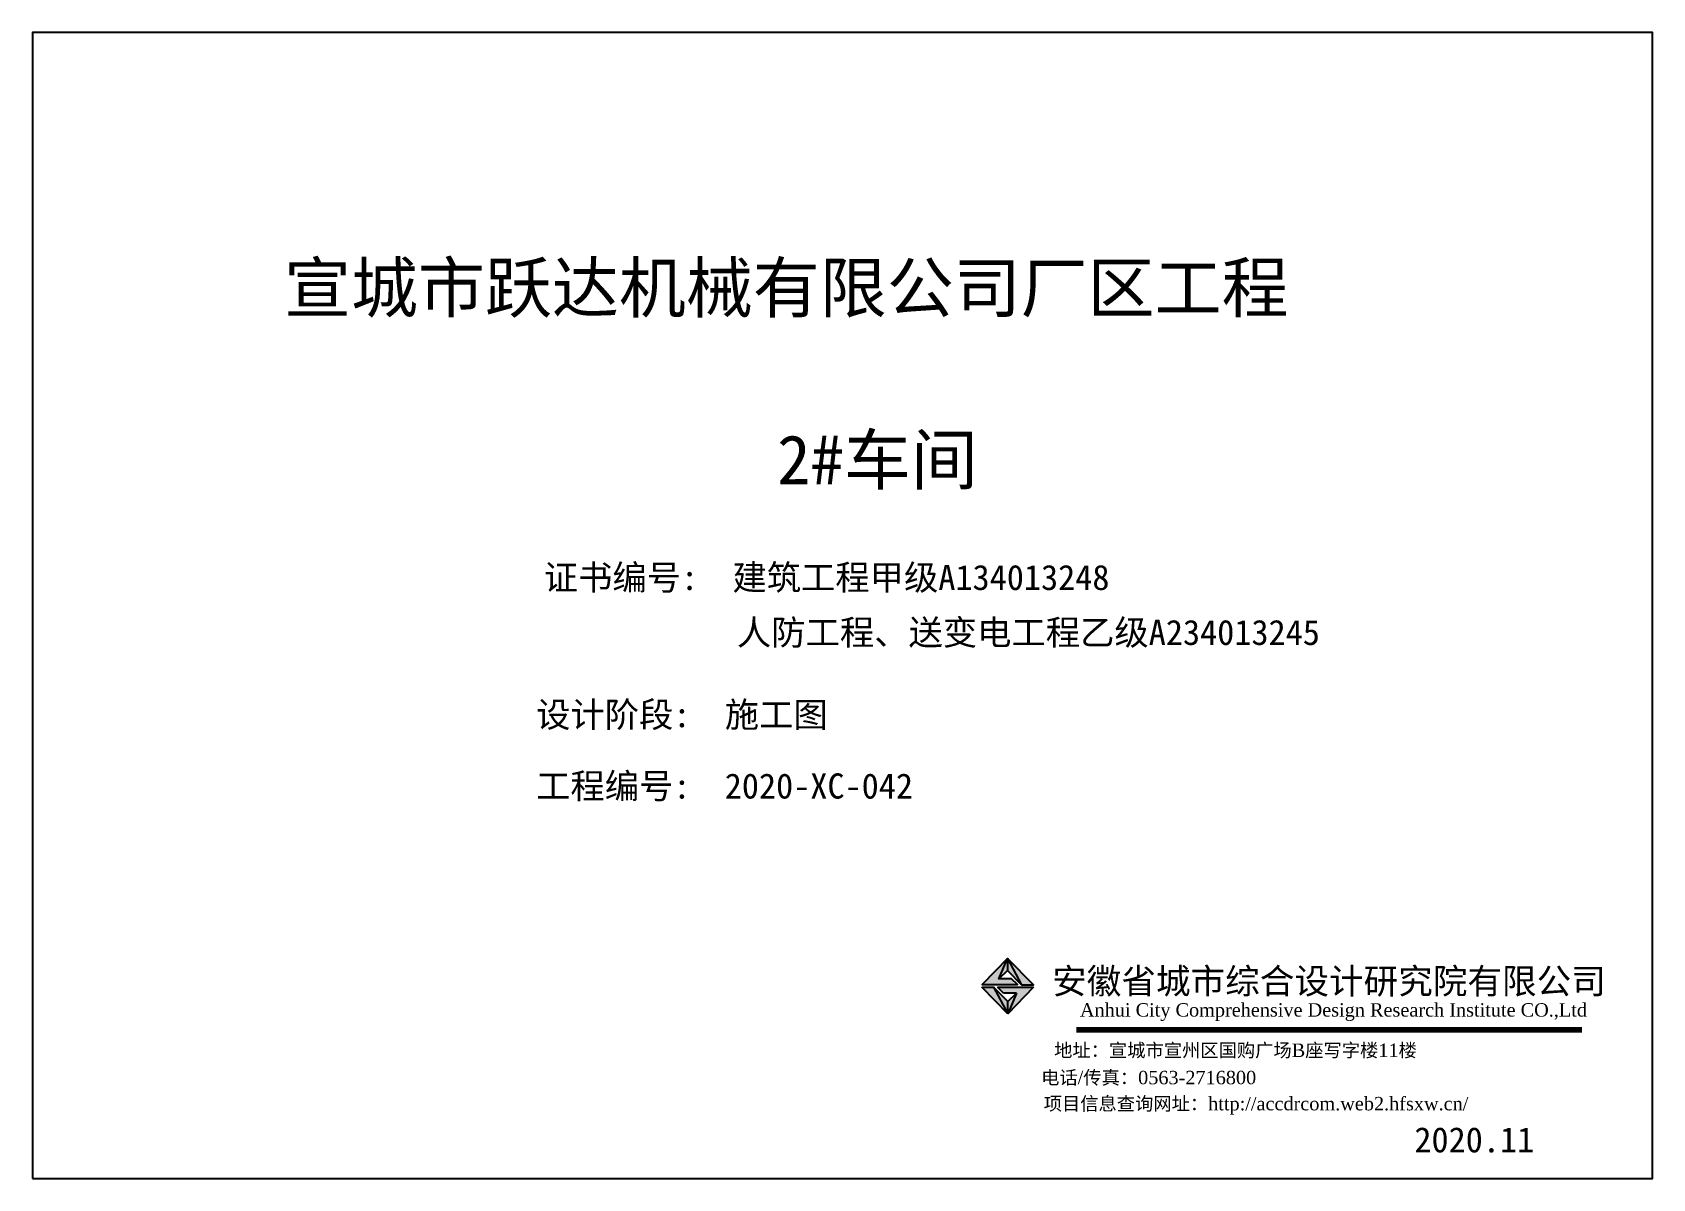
# Model space of a CAD drawing. Extents: x 1680110 to 2520911, y 137232 to 777463.
# Drawn here: x 2379659 to 2439059, y 735463 to 777463 of the extents above; entities that cross this region are included whole.
import ezdxf
from ezdxf.enums import TextEntityAlignment as Align

# ---------------------------------------------------------------- set-up
doc = ezdxf.new("R2010")
doc.units = 0
doc.header["$LTSCALE"] = 1000
doc.header["$MEASUREMENT"] = 0
for name, color, linetype in [('A_DE_DETAIL_3', 144, 'Continuous'), ('PUB_TEXT', 7, 'Continuous'), ('PUB_TITLE', 4, 'Continuous'), ('图框', 4, 'Continuous'), ('签名', 7, 'Continuous')]:
    doc.layers.add(name, color=color, linetype=linetype)
doc.styles.add('GHF', font='times.ttf')
doc.styles.add('TKZ1', font='simhei.ttf', dxfattribs={"width": 0.7})
pattern_1 = [(0, (915119.551, 1399337.883), (2.667168, 5.334336), [0, -5.334336])]

msp = doc.modelspace()

# ---------------------------------------------------------------- hatches: boundary and pattern name
msp.add_hatch(color=1).paths.add_polyline_path([(2415084.2, 742780.8), (2415408, 743531.9), (2414474.3, 742572.3), (2415774.4, 742572.3), (2415558.7, 742780.8)])
at = {"layer": 'A_DE_DETAIL_3'}
for color, points in [(41, [(2415918.1, 742568.3), (2416358.3, 742568.3), (2415408, 743531.9)]), (41, [(2414895.3, 742475.7), (2414463.7, 742475.7), (2415420.6, 741503.7)]), (1, [(2415044.2, 742478.6), (2415256.5, 742255.8), (2415737.4, 742255.8), (2415420.6, 741503.7), (2416359, 742478.6)])]:
    msp.add_hatch(color=color, dxfattribs=at).paths.add_polyline_path(points)
at = {"layer": 'PUB_TEXT'}
h = msp.add_hatch(dxfattribs=at)
h.set_pattern_fill('松散材料', color=256, scale=2.844979, style=0)
h.set_pattern_definition(pattern_1)
h.paths.add_polyline_path([(2415408, 743090.2), (2415408, 743531.9), (2415084.2, 742780.8)])
h = msp.add_hatch(dxfattribs=at)
h.set_pattern_fill('松散材料', color=256, scale=2.844979, style=0)
h.set_pattern_definition(pattern_1)
h.paths.add_polyline_path([(2415918.1, 742568.3), (2415408, 743531.9), (2415408, 743090.2)])
h = msp.add_hatch(dxfattribs=at)
h.set_pattern_fill('松散材料', color=256, scale=2.844979, style=0)
h.set_pattern_definition(pattern_1)
h.paths.add_polyline_path([(2414895.3, 742475.7), (2415420.6, 741503.7), (2415420.6, 741951.7)])
h.paths.add_polyline_path([(2415420.6, 741503.7), (2415737.4, 742255.8), (2415420.6, 741951.7)])

# ---------------------------------------------------------------- linework, layer by layer
for p, q in [((2415084.2, 742780.8, 0), (2415408, 743531.9, 0)), ((2415408, 743531.9, 0), (2415918.1, 742568.3, 0)), ((2415420.6, 741503.7, 0), (2414463.7, 742475.7, 0)), ((2414463.7, 742475.7, 0), (2414895.3, 742475.7, 0)), ((2414895.3, 742475.7, 0), (2415420.6, 741503.7, 0)), ((2415044.2, 742478.6, 0), (2416359, 742478.6, 0)), ((2415256.5, 742255.8, 0), (2415044.2, 742478.6, 0)), ((2415737.4, 742255.8, 0), (2415256.5, 742255.8, 0)), ((2416359, 742478.6, 0), (2415420.6, 741503.7, 0)), ((2415737.4, 742255.8, 0), (2415420.6, 741503.7, 0))]:
    msp.add_line(p, q)
for p, q in [((2415420.6, 741951.7, 0), (2414895.3, 742475.7, 0)), ((2415420.6, 741951.7, 0), (2415737.4, 742255.8, 0)), ((2415420.6, 741503.7, 0), (2415420.6, 741951.7, 0))]:
    msp.add_line(p, q, dxfattribs=at)
at = {"layer": 'PUB_TEXT', "elevation": 0}
for points in [[(2415558.7, 742780.8), (2415084.2, 742780.8), (2415408, 743090.2), (2415918.1, 742568.3), (2416358.3, 742568.3), (2415408, 743531.9), (2414474.3, 742572.3), (2415774.4, 742572.3), (2415558.7, 742780.8)], [(2415408, 743531.9), (2415408, 743090.2)]]:
    msp.add_lwpolyline(points, dxfattribs=at)
at = {"layer": 'PUB_TITLE', "elevation": 0}
msp.add_lwpolyline([(2379658.7, 735463), (2439058.7, 735463), (2439058.7, 777463), (2379658.7, 777463)], close=True, dxfattribs=at)
at = {"layer": '签名', "const_width": 202.7, "elevation": 0}
msp.add_lwpolyline([(2417937.5, 740910.2), (2436470.8, 740910.2)], dxfattribs=at)

# ---------------------------------------------------------------- texts
at = {"layer": '图框', "style": 'TKZ1'}
for s, p in [('宣城市跃达机械有限公司厂区工程', (2388883.8, 767209.5, 0)), ('2#车间', (2406961.5, 760904.2, 0))]:
    msp.add_text(s, height=1800, dxfattribs=at).set_placement(p)
at = {"layer": '图框', "color": 4, "style": 'TKZ1'}
for s, p in [('证书编号:  建筑工程甲级A134013248 ', (2398407.3, 757030.7, 0)), ('人防工程、送变电工程乙级A234013245 ', (2405487.9, 755016.1, 0)), ('设计阶段:  施工图', (2398125.9, 752003.8, 0)), ('工程编号:  2020-XC-042', (2398125.9, 749388, 0))]:
    msp.add_text(s, height=922.43, dxfattribs=at).set_placement(p)
at = {"layer": '图框', "style": 'TKZ1'}
for s, height, p in [('安徽省城市综合设计研究院有限公司', 930.106, (2427193.7, 742718.8, 0)), ('2020.11', 922.43, (2432520.9, 736877.8, 0))]:
    msp.add_text(s, height=height, dxfattribs=at).set_placement(p, align=Align.MIDDLE)
at = {"layer": '图框', "color": 4, "style": 'GHF'}
for s, p in [('Anhui City Comprehensive Design Research Institute CO.,Ltd', (2427358.7, 741577.6, 0)), ('地址：宣城市宣州区国购广场B座写字楼11楼', (2423766.3, 740173.3, 0)), ('电话/传真：0563-2716800', (2420582.6, 739175.2, 0)), ('项目信息查询网址：http://accdrcom.web2.hfsxw.cn/', (2424520, 738168.5, 0))]:
    msp.add_text(s, height=491.261, dxfattribs=at).set_placement(p, align=Align.MIDDLE)

doc.saveas('drawing.dxf')
